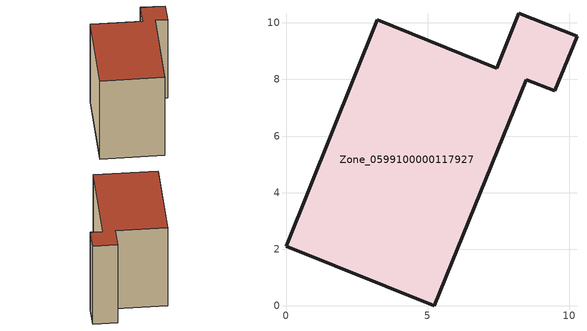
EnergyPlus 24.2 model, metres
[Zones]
Zone_0599100000117927
 floor ground (C_G): 0,2.11 3.22,10.11 7.45,8.4 8.23,10.34 10.28,9.52 9.5,7.59 8.48,7.99 5.23,0 z0
 wall outside (C_F): 3.22,10.11 0,2.11 5.23,0 8.48,7.99 9.5,7.59 10.28,9.52 8.23,10.34 7.45,8.4 3.22,10.11 z0:8.29
 roof outside (C_R): 8.23,10.34 7.45,8.4 3.22,10.11 0,2.11 5.23,0 8.48,7.99 9.5,7.59 10.28,9.52 z8.29
[BUILDING]
Pand.0599100000117927: North Axis=0; Terrain=City; Loads Convergence Tolerance Value=0.04; Temperature Convergence Tolerance Value=0.4; Solar Distribution=FullExterior; Maximum Number of Warmup Days=25; Minimum Number of Warmup Days=1
[Site:Location]
Rotterdam.The.Hague.AP_ZH_NLD Design_Conditions: Latitude=51.96; Longitude=4.45; Time Zone=1; Elevation=-4.5
[SITE:GROUNDTEMPERATURE:BUILDINGSURFACE]
18, 18, 18, 18, 18, 18, 18, 18, 18, 18, 18, 18
[MATERIAL] Thermal Absorptance=0.9; Solar Absorptance=0.7; Visible Absorptance=0.7
Name | Roughness | Thickness | Conductivity | Density | Specific Heat
G.TC.1975-1991 | MediumSmooth | 0.15 | 0.288461 | 540 | 1210
F.TC.1975-1991 | Rough | 0.3 | 0.230769 | 1920 | 840
R.TC.1975-1991 | MediumRough | 0.2 | 0.153846 | 1500 | 1000
[CONSTRUCTION]
C_G: G.TC.1975-1991
C_F: F.TC.1975-1991
C_R: R.TC.1975-1991
[ZONE]
Zone_0599100000117927: Type=1; Multiplier=1; Ceiling Height=Autocalculate; Volume=Autocalculate; Floor Area=autocalculate; Part of Total Floor Area=Yes
[ZONEINFILTRATION:DESIGNFLOWRATE]
Infil_Zone_0599100000117927: Zone or ZoneList or Space or SpaceList=Zone_0599100000117927; Schedule=AlwaysOn; Design Flow Rate Calculation Method=Flow/Area; Flow Rate per Floor Area=0.003; Constant Term Coefficient=1; Temperature Term Coefficient=0; Velocity Term Coefficient=0; Velocity Squared Term Coefficient=0
[HVACTEMPLATE:ZONE:IDEALLOADSAIRSYSTEM]
Zone_0599100000117927: Maximum Heating Supply Air Temperature=50; Minimum Cooling Supply Air Temperature=13; Maximum Heating Supply Air Humidity Ratio=0.0156; Minimum Cooling Supply Air Humidity Ratio=0.0077; Heating Limit=NoLimit; Cooling Limit=NoLimit; Dehumidification Control Type=ConstantSensibleHeatRatio; Cooling Sensible Heat Ratio=0.7; Dehumidification Setpoint=60; Humidification Control Type=None; Humidification Setpoint=30; Outdoor Air Method=None; Outdoor Air Flow Rate per Person=0.00944; Outdoor Air Flow Rate per Zone Floor Area=0; Outdoor Air Flow Rate per Zone=0; Demand Controlled Ventilation Type=None; Outdoor Air Economizer Type=NoEconomizer; Heat Recovery Type=None; Sensible Heat Recovery Effectiveness=0.7; Latent Heat Recovery Effectiveness=0.65
[ZONECONTROL:THERMOSTAT]
ThermostatControl_Zone_0599100000117927: Zone or ZoneList=Zone_0599100000117927; Control Type Schedule=DualSetpointControlType; Control 1=Thermostat_Zone_0599100000117927; Temperature Difference Between Cutout And Setpoint=0
[THERMOSTATSETPOINT:DUALSETPOINT]
Thermostat_Zone_0599100000117927: Heating Setpoint Temperature Schedule=HeatingSetpoint_Zone_0599100000117927; Cooling Setpoint Temperature Schedule=CoolingSetpoint_Zone_0599100000117927
[SCHEDULE:COMPACT]
HeatingSetpoint_Zone_0599100000117927: Through: 12/31, For: AllDays, Until: 24:00, 21
CoolingSetpoint_Zone_0599100000117927: Through: 12/31, For: AllDays, Until: 24:00, 24
DualSetpointControlType: Through: 12/31, For: AllDays, Until: 24:00, 4
AlwaysOn: Through: 12/31, For: AllDays, Until: 24:00, 1
